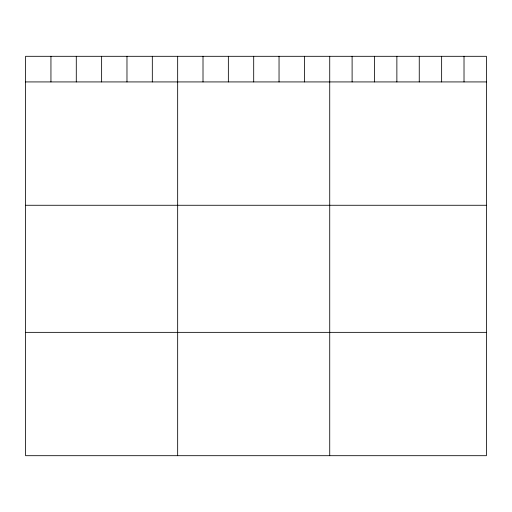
<?xml version="1.0" encoding="UTF-8"?>
<svg xmlns="http://www.w3.org/2000/svg" width="512" height="512" viewBox="0 0 512 512"><rect width="100%" height="100%" fill="white"/><g stroke="black" fill="none" stroke-linecap="round" stroke-linejoin="round"><path stroke-width="0.77" d="M486.4 81.926L486.4 455.693L25.6 455.693L25.6 56.307L486.4 56.307L486.4 81.926L25.6 81.926M25.6 205.267L486.4 205.267M25.6 332.352L486.4 332.352M464.019 56.307L464.019 81.926M441.638 56.307L441.638 81.926M419.258 56.307L419.258 81.926M396.87 56.307L396.87 81.926M374.49 56.307L374.49 81.926M352.109 56.307L352.109 81.926M329.728 56.307L329.728 455.693M304.384 56.307L304.384 81.926M279.04 56.307L279.04 81.926M253.696 56.307L253.696 81.926M228.352 56.307L228.352 81.926M203.008 56.307L203.008 81.926M177.664 56.307L177.664 455.693M152.32 56.307L152.32 81.926M126.976 56.307L126.976 81.926M101.632 56.307L101.632 81.926M76.288 56.307L76.288 81.926M50.944 56.307L50.944 81.926"/></g></svg>
